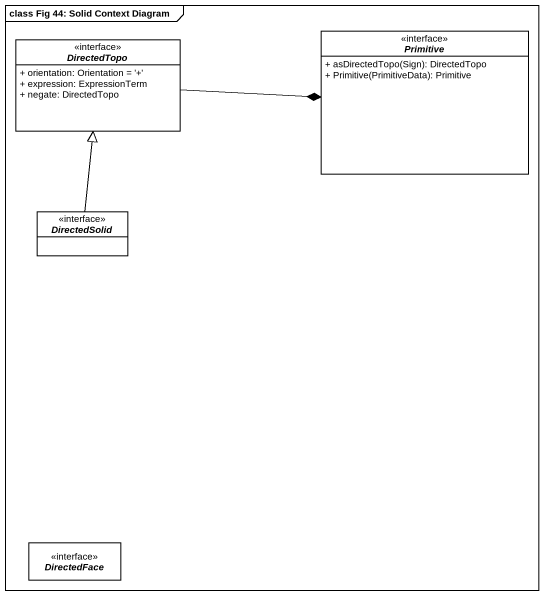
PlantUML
@startuml
mainframe class Fig 44: Solid Context Diagram
hide circle
hide empty members
skinparam classAttributeIconSize 0
interface Primitive {
  + asDirectedTopo(Sign): DirectedTopo
  + Primitive(PrimitiveData): Primitive
}
interface DirectedTopo {
  + orientation: Orientation = '+'
  + expression: ExpressionTerm
  + negate: DirectedTopo
}
interface DirectedSolid
interface DirectedFace
Primitive *-left- DirectedTopo
DirectedSolid -up-|> DirectedTopo
@enduml
